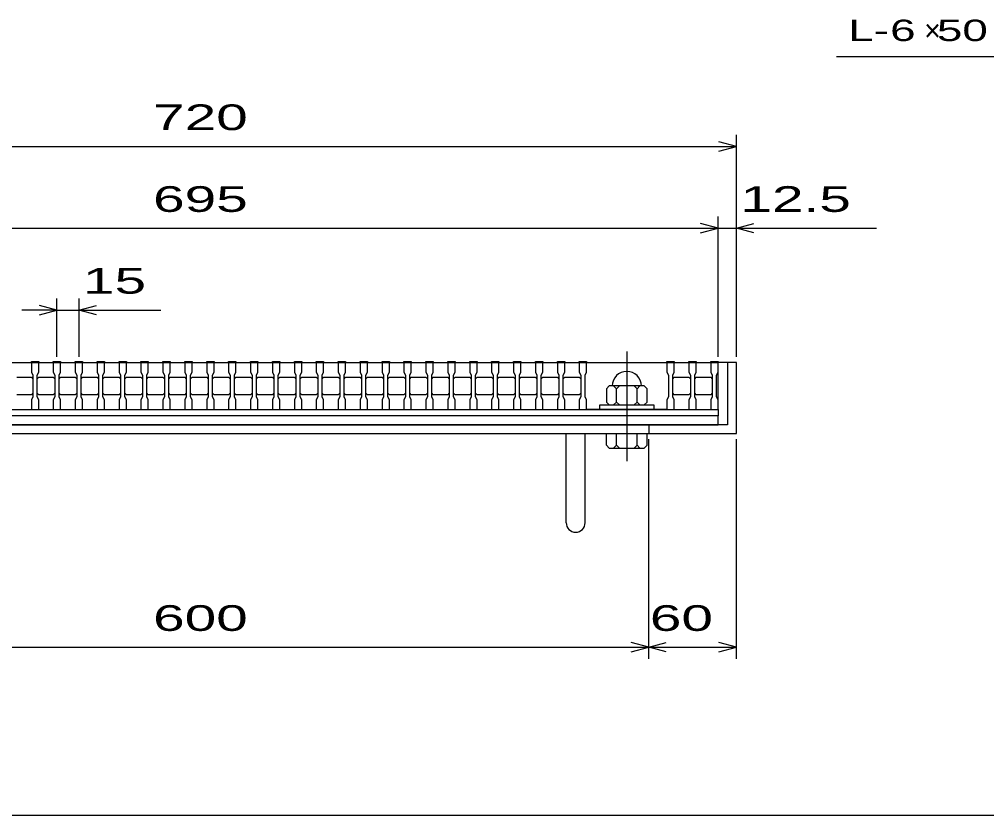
# Model space of a CAD drawing. Units: millimetres, scale not verified. Extents: x -1456 to 1385, y -1026 to 843.
# Drawn here: x -811 to -149, y -917 to -372 of the extents above; entities that cross this region are included whole.
import ezdxf
from ezdxf.enums import TextEntityAlignment as Align

# ---------------------------------------------------------------- set-up
doc = ezdxf.new("R2010")
doc.units = ezdxf.units.MM
doc.header["$LTSCALE"] = 8
doc.linetypes.add('CHAIN', pattern=[18.5, 12, -1.5, 3.5, -1.5])
for name, color, linetype, lineweight in [('0_2', 150, 'Continuous', 25), ('16', 3, 'Continuous', 25), ('19', 6, 'Continuous', 25), ('22', 4, 'Continuous', 25)]:
    doc.layers.add(name, color=color, linetype=linetype, lineweight=lineweight)
doc.styles.add('ベクトル', font='')
doc.styles.get('ベクトル').set_extended_font_data('ベクトル')

msp = doc.modelspace()

# ---------------------------------------------------------------- linework, layer by layer
at = {"layer": '0_2'}
msp.add_line((1384.8, -917.2), (-1383.2, -917.2), dxfattribs=at)
at = {"layer": '16', "linetype": 'CHAIN'}
msp.add_line((-395.5, -599.4), (-395.5, -674.4), dxfattribs=at)
at = {"layer": '16'}
for p, q in [((-1028, -607), (-333, -607)), ((-803, -607), (-803, -606.3)), ((-803, -606.3), (-798, -606.3)), ((-803, -607), (-803, -613.5)), ((-798, -607), (-803, -607)), ((-798, -606.3), (-798, -607)), ((-798, -613.5), (-798, -607)), ((-788, -607), (-788, -606.3)), ((-788, -606.3), (-783, -606.3)), ((-788, -607), (-788, -613.5)), ((-783, -607), (-788, -607)), ((-783, -606.3), (-783, -607)), ((-783, -613.5), (-783, -607)), ((-773, -607), (-773, -606.3)), ((-773, -606.3), (-768, -606.3)), ((-773, -607), (-773, -613.5)), ((-768, -607), (-773, -607)), ((-768, -606.3), (-768, -607)), ((-768, -613.5), (-768, -607)), ((-758, -607), (-758, -606.3)), ((-758, -606.3), (-753, -606.3)), ((-758, -607), (-758, -613.5)), ((-753, -607), (-758, -607)), ((-753, -606.3), (-753, -607)), ((-753, -613.5), (-753, -607)), ((-743, -607), (-743, -606.3)), ((-743, -606.3), (-738, -606.3)), ((-743, -607), (-743, -613.5)), ((-738, -607), (-743, -607)), ((-738, -606.3), (-738, -607)), ((-738, -613.5), (-738, -607)), ((-728, -607), (-728, -606.3)), ((-728, -606.3), (-723, -606.3)), ((-728, -607), (-728, -613.5)), ((-723, -607), (-728, -607)), ((-723, -606.3), (-723, -607)), ((-723, -613.5), (-723, -607)), ((-713, -607), (-713, -606.3)), ((-713, -606.3), (-708, -606.3)), ((-713, -607), (-713, -613.5)), ((-708, -607), (-713, -607)), ((-708, -606.3), (-708, -607)), ((-708, -613.5), (-708, -607)), ((-698, -607), (-698, -606.3)), ((-698, -606.3), (-693, -606.3)), ((-698, -607), (-698, -613.5)), ((-693, -607), (-698, -607)), ((-693, -606.3), (-693, -607)), ((-693, -613.5), (-693, -607)), ((-683, -607), (-683, -606.3)), ((-683, -606.3), (-678, -606.3)), ((-683, -607), (-683, -613.5)), ((-678, -607), (-683, -607)), ((-678, -606.3), (-678, -607)), ((-678, -613.5), (-678, -607)), ((-668, -607), (-668, -606.3)), ((-668, -606.3), (-663, -606.3)), ((-668, -607), (-668, -613.5)), ((-663, -607), (-668, -607)), ((-663, -606.3), (-663, -607)), ((-663, -613.5), (-663, -607)), ((-653, -607), (-653, -606.3)), ((-653, -606.3), (-648, -606.3)), ((-653, -607), (-653, -613.5)), ((-648, -607), (-653, -607)), ((-648, -606.3), (-648, -607)), ((-648, -613.5), (-648, -607)), ((-638, -607), (-638, -606.3)), ((-638, -606.3), (-633, -606.3)), ((-638, -607), (-638, -613.5)), ((-633, -607), (-638, -607)), ((-633, -606.3), (-633, -607)), ((-633, -613.5), (-633, -607)), ((-623, -607), (-623, -606.3)), ((-623, -606.3), (-618, -606.3)), ((-623, -607), (-623, -613.5)), ((-618, -607), (-623, -607)), ((-618, -606.3), (-618, -607)), ((-618, -613.5), (-618, -607)), ((-608, -607), (-608, -606.3)), ((-608, -606.3), (-603, -606.3)), ((-608, -607), (-608, -613.5)), ((-603, -607), (-608, -607)), ((-603, -606.3), (-603, -607)), ((-603, -613.5), (-603, -607)), ((-593, -607), (-593, -606.3)), ((-593, -606.3), (-588, -606.3)), ((-593, -607), (-593, -613.5)), ((-588, -607), (-593, -607)), ((-588, -606.3), (-588, -607)), ((-588, -613.5), (-588, -607)), ((-578, -607), (-578, -606.3)), ((-578, -606.3), (-573, -606.3)), ((-578, -607), (-578, -613.5)), ((-573, -607), (-578, -607)), ((-573, -606.3), (-573, -607)), ((-573, -613.5), (-573, -607)), ((-563, -607), (-563, -606.3)), ((-563, -606.3), (-558, -606.3)), ((-563, -607), (-563, -613.5)), ((-558, -607), (-563, -607)), ((-558, -606.3), (-558, -607)), ((-558, -613.5), (-558, -607)), ((-548, -607), (-548, -606.3)), ((-548, -606.3), (-543, -606.3)), ((-548, -607), (-548, -613.5)), ((-543, -607), (-548, -607)), ((-543, -606.3), (-543, -607)), ((-543, -613.5), (-543, -607)), ((-533, -607), (-533, -606.3)), ((-533, -606.3), (-528, -606.3)), ((-533, -607), (-533, -613.5)), ((-528, -607), (-533, -607)), ((-528, -606.3), (-528, -607)), ((-528, -613.5), (-528, -607)), ((-518, -607), (-518, -606.3)), ((-518, -606.3), (-513, -606.3)), ((-518, -607), (-518, -613.5)), ((-513, -607), (-518, -607)), ((-513, -606.3), (-513, -607)), ((-513, -613.5), (-513, -607)), ((-503, -607), (-503, -606.3)), ((-503, -606.3), (-498, -606.3)), ((-503, -607), (-503, -613.5)), ((-498, -607), (-503, -607)), ((-498, -606.3), (-498, -607)), ((-498, -613.5), (-498, -607)), ((-488, -607), (-488, -606.3)), ((-488, -606.3), (-483, -606.3)), ((-488, -607), (-488, -613.5)), ((-483, -607), (-488, -607)), ((-483, -606.3), (-483, -607)), ((-483, -613.5), (-483, -607)), ((-473, -607), (-473, -606.3)), ((-473, -606.3), (-468, -606.3)), ((-473, -607), (-473, -613.5)), ((-468, -607), (-473, -607)), ((-468, -606.3), (-468, -607)), ((-468, -613.5), (-468, -607)), ((-458, -607), (-458, -606.3)), ((-458, -606.3), (-453, -606.3)), ((-458, -607), (-458, -613.5)), ((-453, -607), (-458, -607)), ((-453, -606.3), (-453, -607)), ((-453, -613.5), (-453, -607)), ((-443, -607), (-443, -606.3)), ((-443, -606.3), (-438, -606.3)), ((-443, -607), (-443, -613.5)), ((-438, -607), (-443, -607)), ((-438, -606.3), (-438, -607)), ((-438, -613.5), (-438, -607)), ((-428, -607), (-428, -606.3)), ((-428, -606.3), (-423, -606.3)), ((-428, -607), (-428, -613.5)), ((-423, -607), (-428, -607)), ((-423, -606.3), (-423, -607)), ((-423, -613.5), (-423, -607)), ((-423, -607), (-368, -607)), ((-368, -607), (-368, -606.3)), ((-368, -606.3), (-363, -606.3)), ((-368, -607), (-368, -613.5)), ((-363, -607), (-368, -607)), ((-363, -606.3), (-363, -607)), ((-363, -613.5), (-363, -607)), ((-353, -607), (-353, -606.3)), ((-353, -606.3), (-348, -606.3)), ((-353, -607), (-353, -613.5)), ((-348, -607), (-353, -607)), ((-348, -606.3), (-348, -607)), ((-348, -613.5), (-348, -607)), ((-338, -607), (-338, -606.3)), ((-338, -606.3), (-333, -606.3)), ((-338, -607), (-338, -613.5)), ((-333, -607), (-338, -607)), ((-333, -606.3), (-333, -607)), ((-333, -613.5), (-333, -607)), ((-333, -639), (-333, -607)), ((-803, -613.5), (-802, -615.5)), ((-802, -615.5), (-802, -630.5)), ((-799, -615.5), (-798, -613.5)), ((-799, -630.5), (-799, -615.5)), ((-788, -613.5), (-787, -615.5)), ((-787, -615.5), (-787, -630.5)), ((-784, -615.5), (-783, -613.5)), ((-784, -630.5), (-784, -615.5)), ((-773, -613.5), (-772, -615.5)), ((-772, -615.5), (-772, -630.5)), ((-769, -615.5), (-768, -613.5)), ((-769, -630.5), (-769, -615.5)), ((-758, -613.5), (-757, -615.5)), ((-757, -615.5), (-757, -630.5)), ((-754, -615.5), (-753, -613.5)), ((-754, -630.5), (-754, -615.5)), ((-743, -613.5), (-742, -615.5)), ((-742, -615.5), (-742, -630.5)), ((-739, -615.5), (-738, -613.5)), ((-739, -630.5), (-739, -615.5)), ((-728, -613.5), (-727, -615.5)), ((-727, -615.5), (-727, -630.5)), ((-724, -615.5), (-723, -613.5)), ((-724, -630.5), (-724, -615.5)), ((-713, -613.5), (-712, -615.5)), ((-712, -615.5), (-712, -630.5)), ((-709, -615.5), (-708, -613.5)), ((-709, -630.5), (-709, -615.5)), ((-698, -613.5), (-697, -615.5)), ((-697, -615.5), (-697, -630.5)), ((-694, -615.5), (-693, -613.5)), ((-694, -630.5), (-694, -615.5)), ((-683, -613.5), (-682, -615.5)), ((-682, -615.5), (-682, -630.5)), ((-679, -615.5), (-678, -613.5)), ((-679, -630.5), (-679, -615.5)), ((-668, -613.5), (-667, -615.5)), ((-667, -615.5), (-667, -630.5)), ((-664, -615.5), (-663, -613.5)), ((-664, -630.5), (-664, -615.5)), ((-653, -613.5), (-652, -615.5)), ((-652, -615.5), (-652, -630.5)), ((-649, -615.5), (-648, -613.5)), ((-649, -630.5), (-649, -615.5)), ((-638, -613.5), (-637, -615.5)), ((-637, -615.5), (-637, -630.5)), ((-634, -615.5), (-633, -613.5)), ((-634, -630.5), (-634, -615.5)), ((-623, -613.5), (-622, -615.5)), ((-622, -615.5), (-622, -630.5)), ((-619, -615.5), (-618, -613.5)), ((-619, -630.5), (-619, -615.5)), ((-608, -613.5), (-607, -615.5)), ((-607, -615.5), (-607, -630.5)), ((-604, -615.5), (-603, -613.5)), ((-604, -630.5), (-604, -615.5)), ((-593, -613.5), (-592, -615.5)), ((-592, -615.5), (-592, -630.5)), ((-589, -615.5), (-588, -613.5)), ((-589, -630.5), (-589, -615.5)), ((-578, -613.5), (-577, -615.5)), ((-577, -615.5), (-577, -630.5)), ((-574, -615.5), (-573, -613.5)), ((-574, -630.5), (-574, -615.5)), ((-563, -613.5), (-562, -615.5)), ((-562, -615.5), (-562, -630.5)), ((-559, -615.5), (-558, -613.5)), ((-559, -630.5), (-559, -615.5)), ((-548, -613.5), (-547, -615.5)), ((-547, -615.5), (-547, -630.5)), ((-544, -615.5), (-543, -613.5)), ((-544, -630.5), (-544, -615.5)), ((-533, -613.5), (-532, -615.5)), ((-532, -615.5), (-532, -630.5)), ((-529, -615.5), (-528, -613.5)), ((-529, -630.5), (-529, -615.5)), ((-518, -613.5), (-517, -615.5)), ((-517, -615.5), (-517, -630.5)), ((-514, -615.5), (-513, -613.5)), ((-514, -630.5), (-514, -615.5)), ((-503, -613.5), (-502, -615.5)), ((-502, -615.5), (-502, -630.5)), ((-499, -615.5), (-498, -613.5)), ((-499, -630.5), (-499, -615.5)), ((-488, -613.5), (-487, -615.5)), ((-487, -615.5), (-487, -630.5)), ((-484, -615.5), (-483, -613.5)), ((-484, -630.5), (-484, -615.5)), ((-473, -613.5), (-472, -615.5)), ((-472, -615.5), (-472, -630.5)), ((-469, -615.5), (-468, -613.5)), ((-469, -630.5), (-469, -615.5)), ((-458, -613.5), (-457, -615.5)), ((-457, -615.5), (-457, -630.5)), ((-454, -615.5), (-453, -613.5)), ((-454, -630.5), (-454, -615.5)), ((-443, -613.5), (-442, -615.5)), ((-442, -615.5), (-442, -630.5)), ((-439, -615.5), (-438, -613.5)), ((-439, -630.5), (-439, -615.5)), ((-428, -613.5), (-427, -615.5)), ((-427, -615.5), (-427, -630.5)), ((-424, -615.5), (-423, -613.5)), ((-424, -630.5), (-424, -615.5)), ((-368, -613.5), (-367, -615.5)), ((-367, -615.5), (-367, -630.5)), ((-364, -615.5), (-363, -613.5)), ((-364, -630.5), (-364, -615.5)), ((-353, -613.5), (-352, -615.5)), ((-352, -615.5), (-352, -630.5)), ((-349, -615.5), (-348, -613.5)), ((-349, -630.5), (-349, -615.5)), ((-338, -613.5), (-337, -615.5)), ((-337, -615.5), (-337, -630.5)), ((-334, -615.5), (-333, -613.5)), ((-334, -630.5), (-334, -615.5)), ((-813, -617), (-803, -617)), ((-803, -617), (-802, -618)), ((-799, -618), (-798, -617)), ((-798, -617), (-788, -617)), ((-788, -617), (-787, -618)), ((-784, -618), (-783, -617)), ((-783, -617), (-773, -617)), ((-773, -617), (-772, -618)), ((-769, -618), (-768, -617)), ((-768, -617), (-758, -617)), ((-758, -617), (-757, -618)), ((-754, -618), (-753, -617)), ((-753, -617), (-743, -617)), ((-743, -617), (-742, -618)), ((-739, -618), (-738, -617)), ((-738, -617), (-728, -617)), ((-728, -617), (-727, -618)), ((-724, -618), (-723, -617)), ((-723, -617), (-713, -617)), ((-713, -617), (-712, -618)), ((-709, -618), (-708, -617)), ((-708, -617), (-698, -617)), ((-698, -617), (-697, -618)), ((-694, -618), (-693, -617)), ((-693, -617), (-683, -617)), ((-683, -617), (-682, -618)), ((-679, -618), (-678, -617)), ((-678, -617), (-668, -617)), ((-668, -617), (-667, -618)), ((-664, -618), (-663, -617)), ((-663, -617), (-653, -617)), ((-653, -617), (-652, -618)), ((-649, -618), (-648, -617)), ((-648, -617), (-638, -617)), ((-638, -617), (-637, -618)), ((-634, -618), (-633, -617)), ((-633, -617), (-623, -617)), ((-623, -617), (-622, -618)), ((-619, -618), (-618, -617)), ((-618, -617), (-608, -617)), ((-608, -617), (-607, -618)), ((-604, -618), (-603, -617)), ((-603, -617), (-593, -617)), ((-593, -617), (-592, -618)), ((-589, -618), (-588, -617)), ((-588, -617), (-578, -617)), ((-578, -617), (-577, -618)), ((-574, -618), (-573, -617)), ((-573, -617), (-563, -617)), ((-563, -617), (-562, -618)), ((-559, -618), (-558, -617)), ((-558, -617), (-548, -617)), ((-548, -617), (-547, -618)), ((-544, -618), (-543, -617)), ((-543, -617), (-533, -617)), ((-533, -617), (-532, -618)), ((-529, -618), (-528, -617)), ((-528, -617), (-518, -617)), ((-518, -617), (-517, -618)), ((-514, -618), (-513, -617)), ((-513, -617), (-503, -617)), ((-503, -617), (-502, -618)), ((-499, -618), (-498, -617)), ((-498, -617), (-488, -617)), ((-488, -617), (-487, -618)), ((-484, -618), (-483, -617)), ((-483, -617), (-473, -617)), ((-473, -617), (-472, -618)), ((-469, -618), (-468, -617)), ((-468, -617), (-458, -617)), ((-458, -617), (-457, -618)), ((-454, -618), (-453, -617)), ((-453, -617), (-443, -617)), ((-443, -617), (-442, -618)), ((-439, -618), (-438, -617)), ((-438, -617), (-428, -617)), ((-428, -617), (-427, -618)), ((-364, -618), (-363, -617)), ((-363, -617), (-353, -617)), ((-353, -617), (-352, -618)), ((-349, -618), (-348, -617)), ((-348, -617), (-338, -617)), ((-338, -617), (-337, -618)), ((-802, -628), (-803, -629)), ((-798, -629), (-799, -628)), ((-787, -628), (-788, -629)), ((-783, -629), (-784, -628)), ((-772, -628), (-773, -629)), ((-768, -629), (-769, -628)), ((-757, -628), (-758, -629)), ((-753, -629), (-754, -628)), ((-742, -628), (-743, -629)), ((-738, -629), (-739, -628)), ((-727, -628), (-728, -629)), ((-723, -629), (-724, -628)), ((-712, -628), (-713, -629)), ((-708, -629), (-709, -628)), ((-697, -628), (-698, -629)), ((-693, -629), (-694, -628)), ((-682, -628), (-683, -629)), ((-678, -629), (-679, -628)), ((-667, -628), (-668, -629)), ((-663, -629), (-664, -628)), ((-652, -628), (-653, -629)), ((-648, -629), (-649, -628)), ((-637, -628), (-638, -629)), ((-633, -629), (-634, -628)), ((-622, -628), (-623, -629)), ((-618, -629), (-619, -628)), ((-607, -628), (-608, -629)), ((-603, -629), (-604, -628)), ((-592, -628), (-593, -629)), ((-588, -629), (-589, -628)), ((-577, -628), (-578, -629)), ((-573, -629), (-574, -628)), ((-562, -628), (-563, -629)), ((-558, -629), (-559, -628)), ((-547, -628), (-548, -629)), ((-543, -629), (-544, -628)), ((-532, -628), (-533, -629)), ((-528, -629), (-529, -628)), ((-517, -628), (-518, -629)), ((-513, -629), (-514, -628)), ((-502, -628), (-503, -629)), ((-498, -629), (-499, -628)), ((-487, -628), (-488, -629)), ((-483, -629), (-484, -628)), ((-472, -628), (-473, -629)), ((-468, -629), (-469, -628)), ((-457, -628), (-458, -629)), ((-453, -629), (-454, -628)), ((-442, -628), (-443, -629)), ((-438, -629), (-439, -628)), ((-427, -628), (-428, -629)), ((-407.5, -623), (-409.5, -625)), ((-409.5, -625), (-409.5, -634)), ((-383.5, -623), (-407.5, -623)), ((-402.5, -625), (-404.5, -623)), ((-400.5, -623), (-402.5, -625)), ((-402.5, -634), (-402.5, -625)), ((-388.5, -625), (-390.5, -623)), ((-386.5, -623), (-388.5, -625)), ((-388.5, -634), (-388.5, -625)), ((-381.5, -625), (-383.5, -623)), ((-381.5, -634), (-381.5, -625)), ((-363, -629), (-364, -628)), ((-352, -628), (-353, -629)), ((-348, -629), (-349, -628)), ((-337, -628), (-338, -629)), ((-803, -629), (-813, -629)), ((-802, -630.5), (-803, -632.5)), ((-803, -632.5), (-803, -639)), ((-798, -632.5), (-799, -630.5)), ((-788, -629), (-798, -629)), ((-798, -639), (-798, -632.5)), ((-787, -630.5), (-788, -632.5)), ((-788, -632.5), (-788, -639)), ((-783, -632.5), (-784, -630.5)), ((-773, -629), (-783, -629)), ((-783, -639), (-783, -632.5)), ((-772, -630.5), (-773, -632.5)), ((-773, -632.5), (-773, -639)), ((-768, -632.5), (-769, -630.5)), ((-758, -629), (-768, -629)), ((-768, -639), (-768, -632.5)), ((-757, -630.5), (-758, -632.5)), ((-758, -632.5), (-758, -639)), ((-753, -632.5), (-754, -630.5)), ((-743, -629), (-753, -629)), ((-753, -639), (-753, -632.5)), ((-742, -630.5), (-743, -632.5)), ((-743, -632.5), (-743, -639)), ((-738, -632.5), (-739, -630.5)), ((-728, -629), (-738, -629)), ((-738, -639), (-738, -632.5)), ((-727, -630.5), (-728, -632.5)), ((-728, -632.5), (-728, -639)), ((-723, -632.5), (-724, -630.5)), ((-713, -629), (-723, -629)), ((-723, -639), (-723, -632.5)), ((-712, -630.5), (-713, -632.5)), ((-713, -632.5), (-713, -639)), ((-708, -632.5), (-709, -630.5)), ((-698, -629), (-708, -629)), ((-708, -639), (-708, -632.5)), ((-697, -630.5), (-698, -632.5)), ((-698, -632.5), (-698, -639)), ((-693, -632.5), (-694, -630.5)), ((-683, -629), (-693, -629)), ((-693, -639), (-693, -632.5)), ((-682, -630.5), (-683, -632.5)), ((-683, -632.5), (-683, -639)), ((-678, -632.5), (-679, -630.5)), ((-668, -629), (-678, -629)), ((-678, -639), (-678, -632.5)), ((-667, -630.5), (-668, -632.5)), ((-668, -632.5), (-668, -639)), ((-663, -632.5), (-664, -630.5)), ((-653, -629), (-663, -629)), ((-663, -639), (-663, -632.5)), ((-652, -630.5), (-653, -632.5)), ((-653, -632.5), (-653, -639)), ((-648, -632.5), (-649, -630.5)), ((-638, -629), (-648, -629)), ((-648, -639), (-648, -632.5)), ((-637, -630.5), (-638, -632.5)), ((-638, -632.5), (-638, -639)), ((-633, -632.5), (-634, -630.5)), ((-623, -629), (-633, -629)), ((-633, -639), (-633, -632.5)), ((-622, -630.5), (-623, -632.5)), ((-623, -632.5), (-623, -639)), ((-618, -632.5), (-619, -630.5)), ((-608, -629), (-618, -629)), ((-618, -639), (-618, -632.5)), ((-607, -630.5), (-608, -632.5)), ((-608, -632.5), (-608, -639)), ((-603, -632.5), (-604, -630.5)), ((-593, -629), (-603, -629)), ((-603, -639), (-603, -632.5)), ((-592, -630.5), (-593, -632.5)), ((-593, -632.5), (-593, -639)), ((-588, -632.5), (-589, -630.5)), ((-578, -629), (-588, -629)), ((-588, -639), (-588, -632.5)), ((-577, -630.5), (-578, -632.5)), ((-578, -632.5), (-578, -639)), ((-573, -632.5), (-574, -630.5)), ((-563, -629), (-573, -629)), ((-573, -639), (-573, -632.5)), ((-562, -630.5), (-563, -632.5)), ((-563, -632.5), (-563, -639)), ((-558, -632.5), (-559, -630.5)), ((-548, -629), (-558, -629)), ((-558, -639), (-558, -632.5)), ((-547, -630.5), (-548, -632.5)), ((-548, -632.5), (-548, -639)), ((-543, -632.5), (-544, -630.5)), ((-533, -629), (-543, -629)), ((-543, -639), (-543, -632.5)), ((-532, -630.5), (-533, -632.5)), ((-533, -632.5), (-533, -639)), ((-528, -632.5), (-529, -630.5)), ((-518, -629), (-528, -629)), ((-528, -639), (-528, -632.5)), ((-517, -630.5), (-518, -632.5)), ((-518, -632.5), (-518, -639)), ((-513, -632.5), (-514, -630.5)), ((-503, -629), (-513, -629)), ((-513, -639), (-513, -632.5)), ((-502, -630.5), (-503, -632.5)), ((-503, -632.5), (-503, -639)), ((-498, -632.5), (-499, -630.5)), ((-488, -629), (-498, -629)), ((-498, -639), (-498, -632.5)), ((-487, -630.5), (-488, -632.5)), ((-488, -632.5), (-488, -639)), ((-483, -632.5), (-484, -630.5)), ((-473, -629), (-483, -629)), ((-483, -639), (-483, -632.5)), ((-472, -630.5), (-473, -632.5)), ((-473, -632.5), (-473, -639)), ((-468, -632.5), (-469, -630.5)), ((-458, -629), (-468, -629)), ((-468, -639), (-468, -632.5)), ((-457, -630.5), (-458, -632.5)), ((-458, -632.5), (-458, -639)), ((-453, -632.5), (-454, -630.5)), ((-443, -629), (-453, -629)), ((-453, -639), (-453, -632.5)), ((-442, -630.5), (-443, -632.5)), ((-443, -632.5), (-443, -639)), ((-438, -632.5), (-439, -630.5)), ((-428, -629), (-438, -629)), ((-438, -639), (-438, -632.5)), ((-427, -630.5), (-428, -632.5)), ((-428, -632.5), (-428, -639)), ((-423, -632.5), (-424, -630.5)), ((-423, -639), (-423, -632.5)), ((-409.5, -634), (-407.5, -636)), ((-404.5, -636), (-402.5, -634)), ((-402.5, -634), (-400.5, -636)), ((-390.5, -636), (-388.5, -634)), ((-388.5, -634), (-386.5, -636)), ((-383.5, -636), (-381.5, -634)), ((-367, -630.5), (-368, -632.5)), ((-368, -632.5), (-368, -639)), ((-363, -632.5), (-364, -630.5)), ((-353, -629), (-363, -629)), ((-363, -639), (-363, -632.5)), ((-352, -630.5), (-353, -632.5)), ((-353, -632.5), (-353, -639)), ((-348, -632.5), (-349, -630.5)), ((-338, -629), (-348, -629)), ((-348, -639), (-348, -632.5)), ((-337, -630.5), (-338, -632.5)), ((-338, -632.5), (-338, -639)), ((-333, -632.5), (-334, -630.5)), ((-333, -639), (-333, -632.5)), ((-1028, -639), (-333, -639)), ((-1028, -639), (-333, -639)), ((-803, -639), (-798, -639)), ((-788, -639), (-783, -639)), ((-773, -639), (-768, -639)), ((-758, -639), (-753, -639)), ((-743, -639), (-738, -639)), ((-728, -639), (-723, -639)), ((-713, -639), (-708, -639)), ((-698, -639), (-693, -639)), ((-683, -639), (-678, -639)), ((-668, -639), (-663, -639)), ((-653, -639), (-648, -639)), ((-638, -639), (-633, -639)), ((-623, -639), (-618, -639)), ((-608, -639), (-603, -639)), ((-593, -639), (-588, -639)), ((-578, -639), (-573, -639)), ((-563, -639), (-558, -639)), ((-548, -639), (-543, -639)), ((-533, -639), (-528, -639)), ((-518, -639), (-513, -639)), ((-503, -639), (-498, -639)), ((-488, -639), (-483, -639)), ((-473, -639), (-468, -639)), ((-458, -639), (-453, -639)), ((-443, -639), (-438, -639)), ((-428, -639), (-423, -639)), ((-368, -639), (-423, -639)), ((-414, -639), (-414, -636)), ((-414, -636), (-377, -636)), ((-377, -639), (-414, -639)), ((-377, -636), (-377, -639)), ((-368, -639), (-363, -639)), ((-353, -639), (-348, -639)), ((-338, -639), (-333, -639)), ((-333, -639), (-333, -643.5)), ((-333, -643.5), (-1028, -643.5)), ((-333, -649.5), (-333, -643.5)), ((-1028, -649.5), (-333, -649.5))]:
    msp.add_line(p, q, dxfattribs=at)
msp.add_arc((-395.5, -623), 10, 0, 180, dxfattribs=at)
at = {"layer": '19'}
for p, q in [((-320.5, -607), (-333, -607)), ((-326.5, -607), (-326.5, -649.5)), ((-320.5, -655.5), (-320.5, -607)), ((-326.5, -649.5), (-1034.5, -649.5)), ((-380.5, -649.5), (-380.5, -655.5)), ((-1040.5, -655.5), (-320.5, -655.5)), ((-437, -716.61), (-437, -655.5)), ((-424, -716.61), (-424, -655.5)), ((-409.5, -663.5), (-409.5, -655.5)), ((-409.5, -655.5), (-381.5, -655.5)), ((-402.5, -663.5), (-402.5, -655.5)), ((-388.5, -663.5), (-388.5, -655.5)), ((-381.5, -663.5), (-381.5, -655.5)), ((-407.5, -665.5), (-409.5, -663.5)), ((-407.5, -665.5), (-383.5, -665.5)), ((-404.5, -665.5), (-402.5, -663.5)), ((-400.5, -665.5), (-402.5, -663.5)), ((-390.5, -665.5), (-388.5, -663.5)), ((-386.5, -665.5), (-388.5, -663.5)), ((-381.5, -663.5), (-383.5, -665.5))]:
    msp.add_line(p, q, dxfattribs=at)
msp.add_arc((-430.5, -716.61), 6.5, 180, 0, dxfattribs=at)
at = {"layer": '22'}
for p, q in [((-252, -397.5), (-92, -397.5)), ((-320.5, -459), (-332.5, -455.8)), ((-320.5, -603), (-320.5, -451)), ((-1040.5, -459), (-320.5, -459)), ((-332.5, -462.2), (-320.5, -459)), ((-333, -603), (-333, -507)), ((-320.5, -603), (-320.5, -507)), ((-1028, -515), (-333, -515)), ((-333, -515), (-345, -511.8)), ((-345, -518.2), (-333, -515)), ((-333, -515), (-320.5, -515)), ((-320.5, -515), (-308.5, -511.8)), ((-308.5, -518.2), (-320.5, -515)), ((-320.5, -515), (-224.5, -515)), ((-785.5, -571), (-797.5, -567.8)), ((-785.5, -603), (-785.5, -563)), ((-770.5, -563), (-770.5, -603)), ((-770.5, -571), (-758.5, -567.8)), ((-785.5, -571), (-809.5, -571)), ((-797.5, -574.2), (-785.5, -571)), ((-785.5, -571), (-770.5, -571)), ((-758.5, -574.2), (-770.5, -571)), ((-770.5, -571), (-714.5, -571)), ((-380.5, -809.9), (-380.5, -659.5)), ((-320.5, -809.9), (-320.5, -659.5)), ((-380.5, -801.9), (-392.5, -798.7)), ((-380.5, -801.9), (-368.5, -798.7)), ((-320.5, -801.9), (-332.5, -798.7)), ((-980.5, -801.9), (-380.5, -801.9)), ((-392.5, -805.1), (-380.5, -801.9)), ((-368.5, -805.1), (-380.5, -801.9)), ((-380.5, -801.9), (-320.5, -801.9)), ((-332.5, -805.1), (-320.5, -801.9))]:
    msp.add_line(p, q, dxfattribs=at)

# ---------------------------------------------------------------- texts
at = {"layer": '22', "color": 2, "style": 'ベクトル'}
for s, height, width, p in [('L-', 14.66, 1.6, (-244, -379.5)), (' 6 ', 14.66, 1.6, (-224, -379.5)), (' 50 ', 14.66, 1.6, (-192, -379.5)), (' 720 ', 17.6, 1.65, (-730.5, -439)), (' 695 ', 17.6, 1.65, (-730.5, -495)), (' 12.5 ', 17.6, 1.65, (-328.5, -495)), (' 15 ', 17.6, 1.65, (-778.5, -551)), (' 600 ', 17.6, 1.65, (-730.5, -781.9)), (' 60 ', 17.6, 1.65, (-390.5, -781.9))]:
    msp.add_text(s, height=height, dxfattribs=dict(at, width=width)).set_placement(p, align=Align.MIDDLE_LEFT)
msp.add_text('×', height=14.66, dxfattribs=at).set_placement((-192, -379.5), align=Align.MIDDLE_LEFT)

doc.saveas('drawing.dxf')
